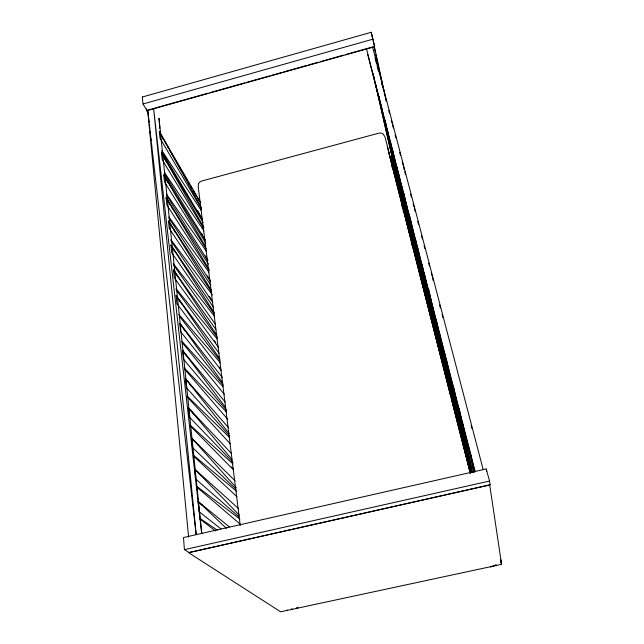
<?xml version="1.0" encoding="UTF-8"?>
<svg xmlns="http://www.w3.org/2000/svg" width="644" height="644" viewBox="0 0 644 644"><rect width="100%" height="100%" fill="white"/><g stroke="black" fill="none" stroke-linecap="round" stroke-linejoin="round"><path stroke-width="0.97" d="M490.084 484.932L489.504 480.786L486.148 468.953L183.492 537.531L184.425 549.638L189.175 552.56L490.1 484.755M142.316 96.946L143.024 104.087L147.033 110.655L374.567 46.754L371.29 32.281L142.364 97.003M297.834 607.397L297.447 608.62L296.723 608.105M380.024 100.875L402.186 198.368L400.697 192.556M297.625 607.928L297.077 608.282L296.699 607.823M287.393 610.053L286.822 610.399M446.864 373.44L428.663 289.1M143.016 103.998L373.085 39.123M146.349 108.836L146.502 110.462L150.938 109.214M151.904 108.949L207.996 93.187M209.928 92.647L244.744 82.867M246.684 82.327L269.892 75.807M271.824 75.259L281.5 72.547M283.432 71.999L306.641 65.479M308.573 64.939L318.249 62.227M320.181 61.679L343.389 55.159M345.321 54.619L373.367 46.738M402.983 210.87L404.931 210.363M501.587 564.345L280.631 611.8L188.523 552.641L489.714 485.004L501.587 564.345L500.726 560.996M489.512 481.036L184.425 549.638M417.409 246.716L435.159 326.79M447.33 374.462L432.132 304.676M292.44 609.691L291.7 609.184M292.384 609.385L291.668 608.902M199.914 518.356L217.31 530.141M197.136 486.655L239.906 519.064M199.624 518.798L215.555 530.986M412.53 238.916L392.228 148.716M221.037 528.949L199.157 511.771L198.094 501.459L229.304 526.848M193.763 455.525L236.751 491.388M196.823 487.138L240.18 524.127M238.924 516.818L195.792 479.12L194.77 469.162L238.755 508.784M190.511 425.418L232.943 463.889M202.49 505.54L198.094 501.459L226.39 528.354M193.361 455.936L237.008 496.79M235.97 489.199L192.556 447.588L191.566 437.976L235.068 480.778M187.291 396.189L229.393 437.284M190.125 425.829L233.136 469.492M197.571 472.028L194.77 469.162L239.27 515.136M198.972 473.461L201.073 475.618M233.072 462.456L189.425 417.135L188.467 407.845L231.502 453.569M184.256 367.974L226.511 411.999M186.913 396.591L230.158 443.74M181.994 341.376L223.041 386.714M236.259 487.645L191.566 437.976L195.583 442.452M229.57 435.803L186.398 387.696L185.472 378.712L228.572 427.721M184.546 369.133L227.831 419.421M231.663 466.86L232.967 468.373M178.791 314.369L220.369 362.814M226.68 410.494L183.468 359.223L182.574 350.537L225.207 402.049M231.888 459.325L188.467 407.845L194.238 414.768M176.021 288.657L217.068 338.849M182.155 342.487L224.345 394.37M223.243 385.152L180.634 331.676L179.765 323.264L222.438 377.698M229.071 433.476L185.472 378.712L187.927 381.868M371.218 32.2L372.884 39.654M173.341 263.718L214.484 316.284M189.771 384.227L191.002 385.804M179.604 316.429L221.415 370.558M219.918 360.495L176.955 303.767L176.118 295.596L219.129 353.25M225.577 407.443L182.574 350.537L186.704 356.148M170.813 239.608L212.464 295.008M397.187 178.823L375.508 83.768M176.134 289.824L218.702 347.567M407.274 218.324L387.06 128.961M168.873 216.915L208.809 272.058M217.261 337.279L174.307 277.878L173.494 269.965L215.909 329.422M222.904 383.108L179.765 323.264L185.504 331.483M173.445 264.885L215.426 324.326M429.097 303.815L410.381 219.073M219.395 367.056L220.546 368.698M166.418 194.094L206.426 251.281M214.098 313.894L171.739 252.794L170.95 245.123L213.349 307.051M220.015 359.167L176.118 295.596L177.776 298.1M164.655 172.85L204.003 230.898M170.845 240.687L212.81 302.479M214.42 340.652L215.547 342.318M211.578 291.949L169.243 228.467L168.487 221.029L210.854 285.292M178.887 299.758L181.656 303.928M216.787 335.186L173.494 269.965L178.348 277.58M161.845 150.559L201.081 210.21M168.945 218.139L210.21 281.13M209.123 270.609L166.828 204.873L166.096 197.66L208.415 264.129M214.194 312.678L170.95 245.123L175.144 251.973M166.482 195.309L207.722 260.418M209.3 296.321L211.433 299.718M206.201 248.987L164.486 181.978L163.769 174.975L205.927 243.36M211.667 290.79L168.487 221.029L172.568 227.952M164.614 173.977L205.299 240.236M207.36 275.906L210.475 281.017M203.77 228.588L162.216 159.752L161.515 152.942L203.093 222.454M209.195 269.498L166.096 197.66L170.072 204.631M161.837 151.678L202.369 219.628M205.38 255.934L207.94 260.257M173.59 229.683L175.128 232.275M201.5 208.898L160.002 138.154L159.326 131.545L200.743 202.747M146.502 110.462L148.49 113.875M160.082 133.767L161.596 136.375M162.61 138.106L163.616 139.845M165.138 142.445L166.144 144.184M167.158 145.922L168.68 148.523M169.686 150.261L170.7 151.992M171.707 153.731L173.228 156.331M174.234 158.07L175.756 160.67M176.762 162.409L177.776 164.148M178.791 165.878L180.304 168.487M181.318 170.217L184.852 176.295M185.866 178.034L187.38 180.634M188.394 182.373L189.408 184.103M190.415 185.842L191.936 188.451M192.942 190.181L196.484 196.259M197.491 197.99L199.012 200.598M205.678 246.877L163.769 174.975L168.132 182.856M201.508 233.176L202.506 234.907M203.504 236.638L205.001 239.23M171.562 207.247L172.56 208.986M203.85 227.565L161.515 152.942L166.707 162.61M197.684 210.765L202.594 219.499M201.475 207.738L159.326 131.545L163.512 139.547M501.451 563.951L501.386 563.025M495.985 565.199L496.17 565.835L495.977 564.893M374.728 46.642L373.198 40.854M495.84 564.732L496.089 565.416M372.723 47.543L483.153 469.46M375.041 58.032L376.563 63.869M377.07 65.809L378.6 71.645M381.642 83.309L382.407 86.224M384.186 93.034L384.951 95.948M385.458 97.888L386.223 100.81M388.759 110.527L389.523 113.449M391.302 120.251L392.067 123.165M392.574 125.113L393.339 128.027M395.118 134.829L395.875 137.752M399.691 152.33L400.455 155.252M402.234 162.055L402.991 164.969M403.506 166.917L404.263 169.831M404.77 171.779L405.535 174.693M410.622 194.134L411.379 197.056M413.158 203.858L413.923 206.772M414.43 208.72L415.195 211.635M417.739 221.359L418.495 224.273M421.546 235.937L422.311 238.852M424.09 245.662L424.855 248.576M428.663 263.163L429.427 266.077M431.206 272.879L431.971 275.801M432.478 277.741L433.235 280.655M439.594 304.966L440.351 307.88M442.13 314.683L442.895 317.597M471.11 425.507L471.867 428.429M373.641 76.056L374.542 79.558M378.865 96.367L379.566 99.071M409.141 214.114L409.858 216.883M366.613 49.258L475.095 471.287M368.521 57.767L474.91 472.012M406.63 215.788L407.056 217.479M410.969 232.79L411.854 236.259M417.441 258.155L417.892 259.935M422.722 278.836L423.494 281.686L403.764 193.224M427.656 298.18L428.614 301.939M439.152 343.22L440.263 347.559M459.003 421.007L444.4 352.34M464.928 444.215L465.371 445.946M391.52 157.724L471.786 472.414M393.017 164.341L471.505 472.229M470.547 473.396L384.951 136.729L382.939 133.847L381.055 133.034L378.809 133.155L201.757 181.004L199.769 182.011L198.433 183.669L198.247 187.066L240.236 525.576M387.269 146.228L470.418 473.364M388.67 152.242L450.744 396.551M451.235 398.499L470.273 473.445M391.946 166.53L392.687 169.453M401.582 204.518L402.331 207.44M411.226 242.498L411.967 245.42M471.577 470.265L459.14 408.779M464.71 443.346L452.128 382.456M451.565 391.842L436.109 319.327M427.415 297.238L409.037 214.267M416.306 253.704L396.801 166.748M395.754 173.204L372.965 73.416M392.518 162.393L391.616 158.464M500.638 559.829L500.984 561.512M500.952 561.125L501.233 562.309M500.887 561.141L501.265 562.735M433.171 319.77L415.573 239.705M367.772 54.668L368.199 56.519M378.841 96.503L400.64 192.323M385.74 123.125L386.625 127.013M384.653 119.245L405.704 212.174M398.668 174.009L417.916 259.999M390.417 141.672L410.904 232.548M501.209 562.22L501.507 563.605L501.145 562.236M402.057 186.72L402.717 189.658M403.152 191.622L421.723 274.94M424.444 274.239L440.955 350.264M374.341 46.465L386.263 101.14M421.901 264.04L439.095 342.97M374.558 48.783L375.412 52.695M375.838 54.651L383.744 90.82M439.2 332.054L453.473 399.312M446.332 359.513L460.009 424.911M453.553 387.036L466.739 451.283M462.448 422.536L472.487 472.559M468.228 445.06L473.606 472.382M470.273 452.338L474.105 472.012M486.389 468.969L486.751 471.352M188.612 537.104L147.718 110.422L196.114 534.383M201.701 533.643L153.65 108.755L196.203 534.375M147.742 110.414L149.054 122.416M149.271 124.413L149.706 128.414M150.036 131.408L150.366 134.411M150.801 138.412L151.018 140.408M151.453 144.409L151.678 146.405M201.814 533.659L158.996 118.19L159.817 128.196M160.066 131.191L160.324 134.194M494.23 565.674A2.431 2.335 41.6 0 1 492.652 566.02M404.488 210.129A1.94 1.602 -15.3 0 1 403.369 210.805M490.905 566.962L490.736 566.326L490.905 566.962"/></g></svg>
